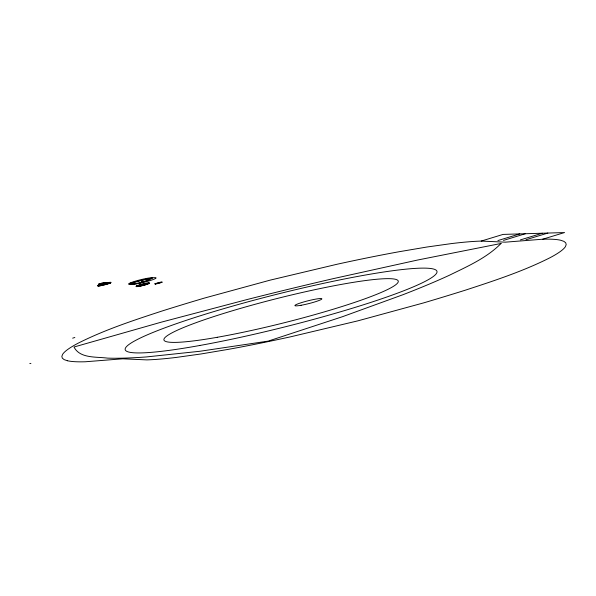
<?xml version="1.0" encoding="UTF-8"?>
<svg xmlns="http://www.w3.org/2000/svg" width="596" height="596" viewBox="0 0 596 596"><rect width="100%" height="100%" fill="white"/><g stroke="black" fill="none" stroke-linecap="round" stroke-linejoin="round"><path stroke-width="0.89" d="M101.67 285.395L102.639 285.164M106.833 282.929L110.595 282.601L109.85 282.474M109.895 282.839L110.58 282.638M137.147 286.08L136.603 286.162L137.683 285.775M143.8 285.186L143.211 285.335M142.735 280.932L141.297 281.282L142.749 280.895M98.049 285.551L98.653 285.663M148.985 283.405L148.441 283.487L148.948 283.428M100.709 285.618L99.852 285.752M146.288 283.376L148.903 283.078L148.352 283.271M101.178 283.264L101.7 283.137M102.698 283.636L102.192 283.748M157.761 282.832L158.283 282.705M159.296 283.197L158.812 283.316M104.248 283.51L104.71 283.338M104.628 282.497L105.596 282.489L103.935 282.683M148.24 283.614L148.687 283.584M99.845 285.752L99.472 285.775M161.434 282.415L161.859 282.355L161.129 282.549M99.137 284.024L99.376 283.905M102.177 283.025L102.989 282.876M101.7 283.867L101.208 284.016M158.76 282.593L159.281 282.444M158.283 283.435L157.486 283.584M99.487 284.247L100.009 284.188M103.272 285.03L102.706 285.223M143.763 283.912L144.366 283.718M156.755 283.808L157.411 283.607M104.106 284.888L104.598 284.702M142.988 284.031L142.459 284.24M103.093 282.839L103.719 282.646M160.905 282.221L160.488 282.258M109.351 283.219L109.657 283.189M137.713 285.767L139.091 285.223M156.122 283.83L156.867 283.703M161.129 282.184L162.179 282.057L161.605 282.266M100.836 284.039L100.173 284.24M144.731 283.703L145.379 283.502M140.827 285.879L140.209 286.073M100.009 283.666L99.599 283.823M104.412 283.025L103.965 283.212M156.04 283.443L157.396 282.973M161.017 282.579L160.495 282.787M99.763 284.851L100.329 284.672M147.354 284.031L146.728 284.27M105.552 283.145L104.918 283.361M98.608 285.856L99.048 285.7M99.614 284.828L98.198 285.484M101.38 285.424L100.806 285.603M138.041 286.311L139.159 286.177M145.648 283.525L146.504 283.368M139.978 286.035L139.188 286.169M148.113 283.242L149.112 283.145M100.359 284.665L101.35 284.314M146.698 284.277L145.759 284.635M107.965 283.711L109.515 283.242M137.445 286.333L136.685 286.497L137.639 286.393M148.188 283.227L148.449 283.063M99.003 285.715L98.191 285.864L98.675 285.655M100.091 283.644L100.836 283.405M138.89 285.208L139.613 285.044M160.346 282.824L159.661 283.048M99.1 284.277L99.376 284.27M136.886 286.423C137.78 286.102 135.732 286.721 137.125 286.125M155.541 283.838L155.794 283.882M110.089 282.541L109.984 282.511M148.62 283.175L149.127 283.264M101.722 283.45L102.162 283.376M136.462 286.303L136.931 286.289L136.462 286.333M103.719 283.361L103.078 283.48M101.275 284.27L102.259 284.061M104.047 284.217L104.486 284.083M142.578 284.851L143.01 284.717M158.312 283.078L159.02 282.891L158.499 283.07M72.652 338.163L74.843 337.492M481.21 241.075L503.061 234.414L564.546 232.552L542.703 239.212L505.319 242.17L481.21 241.075A221.094 23.11 -14.1 0 0 451.649 243.563L427.012 247.005L399.231 251.706A235.927 24.66 -14.1 0 0 336.941 264.281L270.226 280.12L204.51 298.052A356.237 37.235 -14.1 0 0 162.566 310.844C133.951 320.194 105.157 329.595 78.203 343.162A235.927 24.66 -14.1 0 0 62.64 354.315L61.842 356.401L62.342 358.181L64.167 359.626L67.355 360.722M497.913 240.568L519.757 233.908M503.478 240.404L525.329 233.744M520.435 239.89L542.278 233.23M526 239.719L547.851 233.058M144.798 284.881L145.558 284.732M158.551 282.951L158.052 283.145L158.797 282.899M102.289 283.972L102.899 283.867M106.237 284.329L105.313 284.508M140.82 284.605L141.744 284.426M144.768 284.962L144.18 285.067M155.116 283.778L155.467 283.86M137.08 286.132L136.856 286.259M110.223 282.847L109.969 283.025M99.048 284.359L98.31 284.411L98.988 284.091M98.988 284.262L98.742 284.083M155.28 283.733L155.958 283.465M98.757 285.849L99.443 285.685M148.59 283.525L147.428 284.009M143.129 285.335L142.347 285.596M109.783 282.958L109.418 283.152M104.971 282.78L105.596 282.593L104.516 282.988M142.139 285.573L141.222 285.849M159.341 282.489L160.302 282.213M105.894 283.145L106.848 282.869M107.98 283.8L107.444 283.89M107.019 284.098L106.565 284.165M140.023 284.836L140.477 284.776M29.8 363.448L30.91 363.418M67.355 360.722A221.094 23.11 -14.1 0 0 85.34 361.765L122.739 358.807L146.832 359.895A221.094 23.11 -14.1 0 0 176.394 357.406L201.031 353.964L228.812 349.271A235.927 24.66 -14.1 0 0 291.101 336.695L357.816 320.857L423.532 302.917A356.237 37.235 -14.1 0 0 465.476 290.133C494.091 280.783 522.886 271.374 549.84 257.815A235.927 24.66 -14.1 0 0 565.403 246.655L566.2 244.569L565.701 242.795L563.876 241.35L560.687 240.255A221.094 23.11 -14.1 0 0 542.703 239.212M152.501 277.892L150.684 279.137A25.166 2.63 -14.1 0 1 145.618 281.26L139.837 283.204L134.562 283.942A25.166 2.63 -14.1 0 1 130.338 284.069L129.272 283.525L136.365 281.543A25.166 2.63 -14.1 0 1 145.655 279.293L152.501 277.892M501.05 243.466C486.701 257.986 467.555 266.337 449.496 275.203A457.378 47.807 -14.1 0 1 402.918 294.729L342.476 316.7L268.17 341.113L199.876 351.275L146.311 356.944A457.378 47.807 -14.1 0 1 107.474 358.121C96.485 356.624 79.864 358.695 74.001 347.014L161.136 322.205L247.415 299.453A457.378 47.807 -14.1 0 1 332.821 278.742L417.371 260.079L501.05 243.466M110.454 282.772L109.955 282.809L110.409 282.683M136.946 285.961L137.341 285.924L136.946 285.961M155.251 283.636L155.683 283.592L155.251 283.636M131.351 282.511L130.8 282.728A12.509 1.304 -14.1 0 0 129.876 284.337L133.236 284.225A12.509 1.304 -14.1 0 0 143.8 282.325L146.527 281.625A11.249 1.177 -14.1 0 0 149.134 280.872A19.377 2.026 -14.1 0 0 150.564 280.433A11.249 1.177 -14.1 0 0 152.04 279.941L153.857 279.263A12.509 1.304 -14.1 0 0 154.781 277.654L151.421 277.766A12.509 1.304 -14.1 0 0 140.857 279.666L138.138 280.366A11.249 1.177 -14.1 0 0 136.372 280.865A19.377 2.026 -14.1 0 0 134.905 281.305A11.249 1.177 -14.1 0 0 132.617 282.05L131.351 282.511M155.362 283.949L154.893 283.979L155.325 283.897M199.794 345.486A160.741 16.8 -14.1 0 0 436.972 272.253A160.741 16.8 -14.1 0 0 206.447 313.854A160.741 16.8 -14.1 0 0 199.794 345.486M301.099 305.271A13.902 1.453 -14.1 0 0 321.855 298.931A13.902 1.453 -14.1 0 0 302.187 302.41A13.902 1.453 -14.1 0 0 301.099 305.271M217.242 337.291A120.809 12.628 -14.1 0 0 398.121 282.154A120.809 12.628 -14.1 0 0 227.851 312.148A120.809 12.628 -14.1 0 0 217.242 337.291M139.397 286.289A7.077 0.738 -14.1 0 0 149.656 283.078A7.077 0.738 -14.1 0 0 139.322 284.992A7.077 0.738 -14.1 0 0 139.397 286.289M136.119 283.443A8.746 0.916 -14.1 0 0 149.015 279.457A8.746 0.916 -14.1 0 0 136.477 281.722A8.746 0.916 -14.1 0 0 136.119 283.443M100.873 285.655A7.077 0.738 -14.1 0 0 111.132 282.444A7.077 0.738 -14.1 0 0 100.791 284.359A7.077 0.738 -14.1 0 0 100.873 285.655"/></g></svg>
